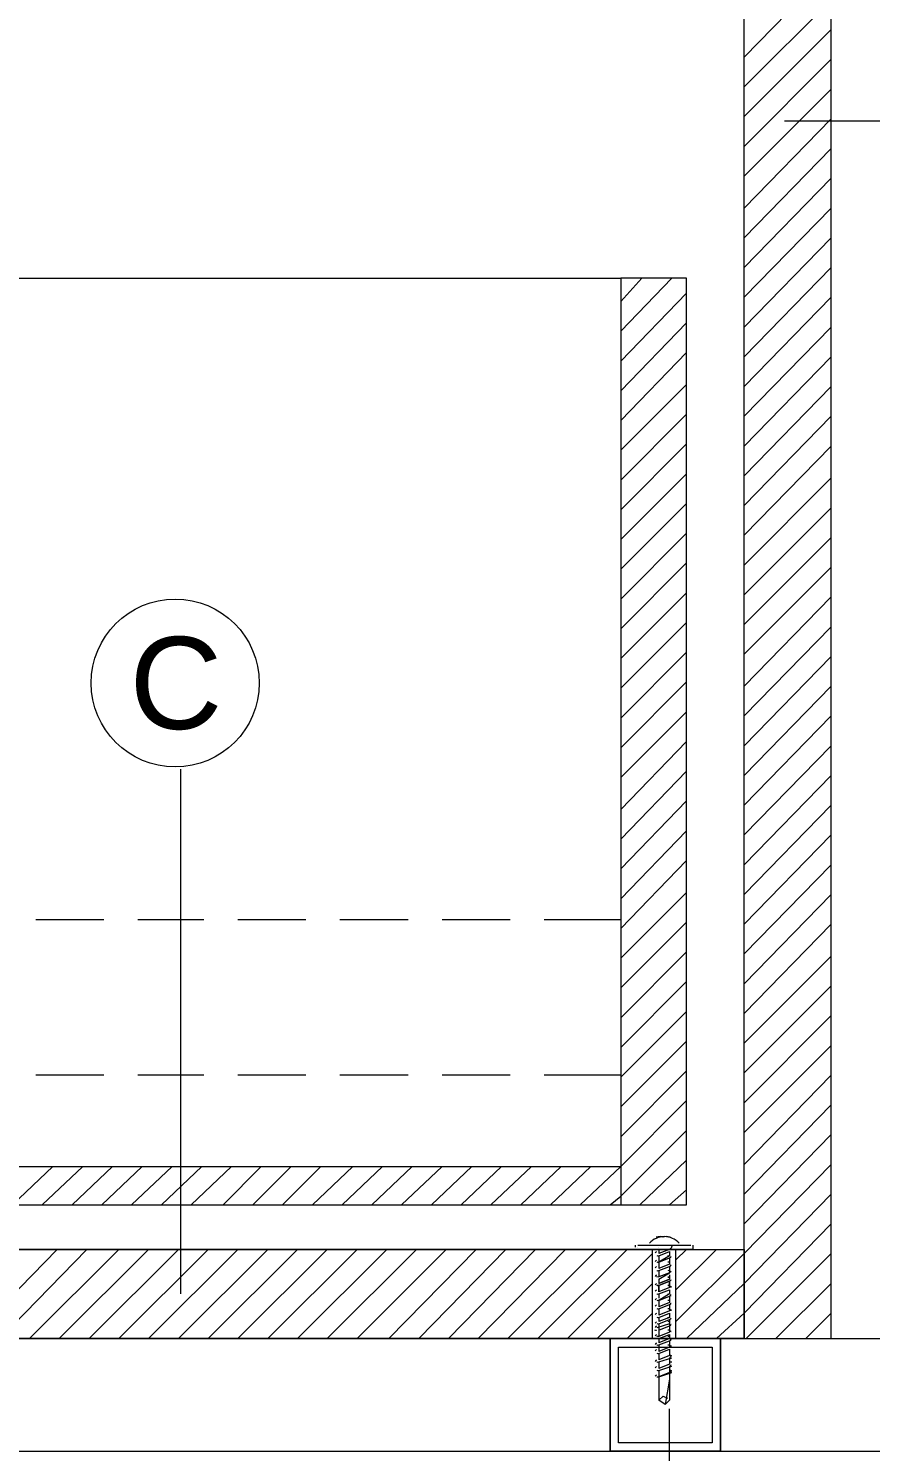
# Model space of a CAD drawing. Header units: inches. Extents: x 0.21 to 4.55, y 0.23 to 3.12.
# Drawn here: x 2.0133 to 2.2029, y 2.1686 to 2.4892 of the extents above; entities that cross this region are included whole.
import ezdxf

# ---------------------------------------------------------------- set-up
doc = ezdxf.new("R2010")
doc.units = ezdxf.units.IN
doc.header["$MEASUREMENT"] = 0
for name, color, linetype in [('PDF_0', 7, 'Continuous'), ('PDF_1', 7, 'Continuous'), ('PDF_COTAS-01', 7, 'Continuous'), ('PDF_TEXTO', 7, 'Continuous')]:
    doc.layers.add(name, color=color, linetype=linetype)
doc.layers.add('PDF_punteadas', color=20, linetype='Continuous', true_color=0xff3f00)
doc.styles.add('PDF Arial', font='arial.ttf')

msp = doc.modelspace()

# ---------------------------------------------------------------- linework, layer by layer
at = {"layer": 'PDF_0', "lineweight": 5}
for points in [[(1.7616648, 2.214130800000001), (2.1743904, 2.214130800000001), (2.1743904, 2.194021200000001), (1.7664528, 2.194021200000001), (2.1940212, 2.194021200000001), (2.1940212, 2.698197600000001)], [(2.1743904, 2.194021200000001), (2.1743904, 2.698197600000001)], [(2.1834876, 2.468373600000001), (2.2122156, 2.468373600000001)], [(1.7616648, 2.224185600000001), (2.1614628, 2.224185600000001), (2.1614628, 2.432942400000001), (2.14662, 2.432942400000001), (2.14662, 2.224185600000001)], [(1.7616648, 2.432942400000001), (2.14662, 2.432942400000001)], [(2.0475084, 2.322339600000001), (2.0475084, 2.204076000000001)], [(1.7616648, 2.232804000000001), (2.14662, 2.232804000000001)], [(2.1499716, 2.214609600000001), (2.1499716, 2.215088400000001)], [(2.1628992, 2.215088400000001), (2.1628992, 2.214130800000001), (2.1504504, 2.214130800000001)], [(2.1504504, 2.215088400000001), (2.1504504, 2.215088400000001)], [(2.1504504, 2.215088400000001), (2.1624204, 2.215088400000001)], [(2.1504504, 2.214609600000001), (2.1504504, 2.214609600000001)], [(2.1552384, 2.214130800000001), (2.1552384, 2.213173200000001)], [(2.1552384, 2.212694400000001), (2.1552384, 2.211258000000001), (2.1552384, 2.209821600000001)], [(2.1576324, 2.214130800000001), (2.1576324, 2.214130800000001)], [(2.1576324, 2.213652000000001), (2.1576324, 2.212694400000001)], [(2.1624204, 2.215088400000001), (2.1624204, 2.215088400000001)], [(2.1552384, 2.209342800000001), (2.1552384, 2.207906400000001)], [(2.1576324, 2.212215600000001), (2.1576324, 2.210779200000001)], [(2.1576324, 2.210300400000001), (2.1576324, 2.208864000000001)], [(2.1552384, 2.207427600000001), (2.1552384, 2.206470000000001)], [(2.1576324, 2.208385200000001), (2.1576324, 2.207427600000001)], [(2.1552384, 2.204076000000001), (2.1552384, 2.203118400000001)], [(2.1576324, 2.205033600000001), (2.1576324, 2.204076000000001)], [(2.1576324, 2.203597200000001), (2.1576324, 2.202160800000001)], [(2.1552384, 2.202639600000001), (2.1552384, 2.201203200000001)], [(2.1552384, 2.200724400000001), (2.1552384, 2.199288000000001)], [(2.1576324, 2.201682000000001), (2.1576324, 2.200245600000001)], [(2.1576324, 2.199766800000001), (2.1576324, 2.198809200000001)], [(2.1552384, 2.198809200000001), (2.1552384, 2.197851600000001)], [(2.1552384, 2.197372800000001), (2.1552384, 2.195936400000001), (2.1552384, 2.194500000000001)], [(2.1576324, 2.198330400000001), (2.1576324, 2.196894000000001), (2.1576324, 2.195457600000001)], [(2.1552384, 2.194021200000001), (2.1552384, 2.193063600000001)], [(2.1576324, 2.194978800000001), (2.1576324, 2.194021200000001)], [(2.1576324, 2.193542400000001), (2.1576324, 2.192106000000001)], [(2.1691236, 2.194021200000001), (2.268714, 2.194021200000001)], [(2.1552384, 2.192584800000001), (2.1552384, 2.191148400000001)], [(2.1552384, 2.190669600000001), (2.1552384, 2.189233200000001)], [(2.1576324, 2.191627200000001), (2.1576324, 2.190190800000001)], [(2.1552384, 2.188754400000001), (2.1552384, 2.187318000000001)], [(2.1552384, 2.186839200000001), (2.1552384, 2.185402800000001), (2.1552384, 2.180136000000001)], [(2.1576324, 2.187796800000001), (2.1576324, 2.186360400000001), (2.1576324, 2.180136000000001), (2.1566748, 2.179178400000001)], [(2.1576324, 2.189712000000001), (2.1576324, 2.188275600000001)], [(2.1576324, 2.184924000000001), (2.1566748, 2.179178400000001), (2.1552384, 2.180136000000001), (2.156196, 2.181093600000001), (2.1571536, 2.180614800000001)], [(2.1576324, 2.150450400000001), (2.1576324, 2.178220800000001)], [(1.9819128, 2.168644800000001), (2.144226, 2.168644800000001)], [(2.1691236, 2.168644800000001), (2.268714, 2.168644800000001)]]:
    msp.add_lwpolyline(points, dxfattribs=at)
for points in [[(1.971858, 2.194021200000001), (2.153802, 2.194021200000001), (2.153802, 2.214130800000001), (1.971858, 2.214130800000001)], [(2.1743904, 2.194021200000001), (2.1590688, 2.194021200000001), (2.1590688, 2.214130800000001), (2.1743904, 2.214130800000001)], [(2.1552384, 2.204554800000001), (2.1552384, 2.205991200000001)], [(2.1576324, 2.205512400000001), (2.1576324, 2.206948800000001)], [(2.144226, 2.168644800000001), (2.1691236, 2.168644800000001), (2.1691236, 2.194021200000001), (2.144226, 2.194021200000001)], [(2.144226, 2.194021200000001), (2.1691236, 2.194021200000001), (2.1691236, 2.168644800000001), (2.144226, 2.168644800000001)], [(2.1461412, 2.192106000000001), (2.1672084, 2.192106000000001), (2.1672084, 2.170560000000001), (2.1461412, 2.170560000000001)]]:
    msp.add_lwpolyline(points, close=True, dxfattribs=at)
msp.add_circle((2.046311401460096, 2.341731001460057), 0.01891259853990418, dxfattribs=at)
msp.add_arc((2.156435397505866, 2.212454996442513), 0.004548603557380246, 42.37974641405398, 137.6202535816863, dxfattribs=at)
at = {"layer": 'PDF_1', "lineweight": 5}
for points in [[(2.154745930260001, 2.212740465348001, 0.1449943824742258), (2.1552384, 2.212694400000001), (2.1576324, 2.213652000000001)], [(2.158111142543262, 2.21483991237601, -0.2895294037846772), (2.1576324, 2.214130800000001), (2.1552384, 2.213173200000001)], [(2.157239204652261, 2.212677737758812, -0.1449943819685258), (2.1576324, 2.212694400000001), (2.1552384, 2.211258000000001), (2.1576324, 2.212215600000001, 0.143728368584016), (2.157998073924858, 2.212546891295453)], [(2.154745930260001, 2.209388865348001, 0.1449943850864514), (2.1552384, 2.209342800000001), (2.1576324, 2.210300400000001, 0.1437283674456631), (2.157998073924091, 2.210631691295943)], [(2.1552384, 2.207427600000001), (2.1576324, 2.208864000000001), (2.1552384, 2.207906400000001, -0.1449943809652939), (2.154745930260001, 2.207952465348001)], [(2.154745930260001, 2.204122065348001, 0.1449943834104916), (2.1552384, 2.204076000000001), (2.1576324, 2.205033600000001)], [(2.157998073924256, 2.205843691295838, -0.1437283692837593), (2.1576324, 2.205512400000001), (2.1552384, 2.204554800000001)], [(2.157239204652102, 2.204059337759537, -0.1449943822953973), (2.1576324, 2.204076000000001), (2.1552384, 2.202639600000001), (2.1576324, 2.203597200000001, 0.1437283687961268), (2.157998073923487, 2.203928491296329)], [(2.154745930260001, 2.200770465348001, 0.14499438476524), (2.1552384, 2.200724400000001), (2.1576324, 2.201682000000001, 0.1437283713654283), (2.157998073923762, 2.202013291296154)], [(2.154745930260001, 2.198855265348001, 0.1449943811297309), (2.1552384, 2.198809200000001), (2.1576324, 2.199766800000001)], [(2.157998073923707, 2.200576891296188, -0.1437283709998462), (2.1576324, 2.200245600000001), (2.1552384, 2.199288000000001)], [(2.154745930260001, 2.197418865348001, 0.1449943812776372), (2.1552384, 2.197372800000001), (2.1576324, 2.198330400000001, 0.1437283705123304), (2.157998073922939, 2.198661691296679)], [(2.157239204651785, 2.198792537760986, -0.1449943833548456), (2.1576324, 2.198809200000001), (2.1552384, 2.197851600000001)], [(2.1552384, 2.195936400000001), (2.1576324, 2.196894000000001, 0.1437283707508352), (2.157998073922885, 2.197225291296715)], [(2.157998073923872, 2.195788891296083, -0.1437283728377586), (2.1576324, 2.195457600000001), (2.1552384, 2.194500000000001, -0.1449943797717083), (2.154745930260001, 2.194546065348001)], [(2.154745930260001, 2.192630865348001, 0.1449943822001308), (2.1552384, 2.192584800000001), (2.1576324, 2.193542400000001, 0.1437283723504851), (2.157998073923104, 2.193873691296574)], [(2.154745930260001, 2.190715665348001, 0.1449943791446306), (2.1552384, 2.190669600000001), (2.1576324, 2.191627200000001)], [(2.15799807392305, 2.192437291296609, -0.1437283719846608), (2.1576324, 2.192106000000001), (2.1552384, 2.191148400000001)], [(2.15812486974, 2.190144734652001, 0.1449943823527266), (2.1576324, 2.190190800000001), (2.1552384, 2.189233200000001)], [(2.154745930260001, 2.188800465348001, 0.1449943845989367), (2.1552384, 2.188754400000001), (2.1581112, 2.189712000000001)], [(2.154745930260001, 2.186885265348001, 0.1449943839895102), (2.1552384, 2.186839200000001), (2.1581112, 2.187796800000001)], [(2.157998073923872, 2.186691691296083, -0.1437283674656547), (2.1576324, 2.186360400000001), (2.1552384, 2.185402800000001), (2.1581112, 2.186360400000001)]]:
    msp.add_lwpolyline(points, format="xyb", dxfattribs=at)
for points in [[(2.1547596, 2.212694400000001), (2.1547596, 2.212694400000001)], [(2.1552384, 2.214609600000001), (2.1552384, 2.214609600000001)], [(2.1552384, 2.214609600000001), (2.1552384, 2.214609600000001)], [(2.1552384, 2.214130800000001), (2.1552384, 2.214130800000001)], [(2.1547596, 2.211258000000001), (2.1547596, 2.211258000000001)], [(2.1547596, 2.209342800000001), (2.1547596, 2.209342800000001)], [(2.1576324, 2.210779200000001), (2.1552384, 2.209821600000001)], [(2.1581112, 2.212215600000001), (2.1581112, 2.212215600000001)], [(2.1581112, 2.210779200000001), (2.1581112, 2.210779200000001)], [(2.1547596, 2.207906400000001), (2.1547596, 2.207906400000001)], [(2.1547596, 2.205991200000001), (2.1547596, 2.205991200000001)], [(2.1547596, 2.205991200000001), (2.1547596, 2.205991200000001)], [(2.1581112, 2.208864000000001), (2.1581112, 2.208864000000001)], [(2.1581112, 2.207427600000001), (2.1581112, 2.207427600000001)], [(2.1581112, 2.207427600000001), (2.1581112, 2.207427600000001)], [(2.1547596, 2.204076000000001), (2.1547596, 2.204076000000001)], [(2.1581112, 2.205512400000001), (2.1581112, 2.205512400000001)], [(2.1581112, 2.203597200000001), (2.1581112, 2.203597200000001)], [(2.1547596, 2.202639600000001), (2.1547596, 2.202639600000001)], [(2.1547596, 2.200724400000001), (2.1547596, 2.200724400000001)], [(2.1576324, 2.202160800000001), (2.1552384, 2.201203200000001)], [(2.1581112, 2.202160800000001), (2.1581112, 2.202160800000001)], [(2.1581112, 2.200245600000001), (2.1581112, 2.200245600000001)], [(2.1547596, 2.199288000000001), (2.1547596, 2.199288000000001)], [(2.1547596, 2.197372800000001), (2.1547596, 2.197372800000001)], [(2.1576324, 2.197372800000001), (2.1547596, 2.196415200000001)], [(2.1581112, 2.198330400000001), (2.1581112, 2.198330400000001)], [(2.1581112, 2.197372800000001), (2.1581112, 2.197372800000001)], [(2.1547596, 2.195936400000001), (2.1547596, 2.195936400000001)], [(2.1547596, 2.194500000000001), (2.1547596, 2.194500000000001)], [(2.1552384, 2.194021200000001), (2.1576324, 2.194978800000001)], [(2.1576324, 2.194021200000001), (2.1552384, 2.193063600000001)], [(2.1581112, 2.195457600000001), (2.1581112, 2.195457600000001)], [(2.1581112, 2.193542400000001), (2.1581112, 2.193542400000001)], [(2.1547596, 2.192584800000001), (2.1547596, 2.192584800000001)], [(2.1547596, 2.190669600000001), (2.1547596, 2.190669600000001)], [(2.1581112, 2.192106000000001), (2.1581112, 2.192106000000001)], [(2.1547596, 2.188754400000001), (2.1547596, 2.188754400000001)], [(2.1547596, 2.186839200000001), (2.1547596, 2.186839200000001)], [(2.1576324, 2.188275600000001), (2.1552384, 2.187318000000001)], [(2.1581112, 2.189712000000001), (2.1581112, 2.189712000000001)], [(2.1581112, 2.188275600000001), (2.1581112, 2.188275600000001)], [(2.1547596, 2.185402800000001), (2.1547596, 2.185402800000001)], [(2.1581112, 2.186360400000001), (2.1581112, 2.186360400000001)]]:
    msp.add_lwpolyline(points, dxfattribs=at)
for points in [[(2.154699046164001, 2.206404361308001, 0.1437283701618595), (2.154393926075651, 2.206138708704224, -0.1437283701618595)], [(2.154745930260001, 2.206037265348001, 0.1449943803614244), (2.155152795347856, 2.20600786224066, -0.1449943803614244)], [(2.15764606974, 2.207860334652001, 0.1449943841202386), (2.157239204651731, 2.207889737761228, -0.1449943841202386)], [(2.157692953836, 2.207014438692001, 0.1437283696493414), (2.15799807392431, 2.207280091295803, -0.1437283696493414)]]:
    msp.add_lwpolyline(points, format="xyb", close=True, dxfattribs=at)
for points in [[(2.1552384, 2.206470000000001), (2.1576324, 2.207427600000001)], [(2.1576324, 2.206948800000001), (2.1552384, 2.205991200000001)]]:
    msp.add_lwpolyline(points, close=True, dxfattribs=at)
for centre, radius, start, end in [((2.155477800000036, 2.214370156004839), 0.002633442798155564, 71.34002849725711, 108.6599715042259), ((2.156914199999938, 2.214370156008048), 0.002633442795146802, 71.34002847288656, 108.659971524532), ((2.154999014710263, 2.212933775134393), 0.0007182268741363155, 114.6864067227475, 147.4024702221552), ((2.154999014716994, 2.211018575127543), 0.000718226883170993, 114.6864069823899, 147.4024700510694), ((2.15499901472408, 2.209582175115882), 0.000718226896725784, 114.6864071075155, 147.4024695719178), ((2.154998993960767, 2.211976134229011), 0.0007181349576976109, 249.3664214615693, 282.3667088071972), ((2.157393006038371, 2.210539865788096), 0.0007181349419943382, 69.36642091624574, 102.3667090322202), ((2.157393006041193, 2.208624665790888), 0.0007181349383866764, 69.36642104842502, 102.3667092998416), ((2.157392985267636, 2.209582224890866), 0.0007182269063156063, 294.6864074832669, 327.4024694745857), ((2.154999014732947, 2.207666975106578), 0.0007182269088829389, 114.6864074402415, 147.4024693276931), ((2.157393006038537, 2.205273065766214), 0.0007181349624135227, 69.36642154380598, 102.3667086712417), ((2.154999014720467, 2.204315375121618), 0.0007182268900047189, 114.6864070367462, 147.4024698021602), ((2.154999014717647, 2.202400175122393), 0.0007182268881230288, 114.6864068581974, 147.4024697330672), ((2.154998993960671, 2.203357734215584), 0.0007181349450984887, 249.3664210912409, 282.3667090440956), ((2.154999014719672, 2.200963775126579), 0.0007182268851657798, 114.6864071444318, 147.4024701013977), ((2.154999014728538, 2.199048575117275), 0.0007182268973223784, 114.6864074770612, 147.4024698571158), ((2.157393006038046, 2.201921465771496), 0.0007181349576430142, 69.36642135861611, 102.3667087232261), ((2.157393006039779, 2.200006265789424), 0.0007181349402549307, 69.36642098396794, 102.3667091646006), ((2.154999014727695, 2.197133375115779), 0.0007182268983291593, 114.6864073661012, 147.4024697203503), ((2.154999014725965, 2.196175775119878), 0.0007182268938822206, 114.6864073772603, 147.4024699214729), ((2.157393006038586, 2.197133465778951), 0.0007181349504769911, 69.36642118933231, 102.3667088926448), ((2.154520193961483, 2.196654534226596), 0.0007181349556901448, 249.3664213401546, 282.3667087926028), ((2.154999014723145, 2.194260575120655), 0.0007182268919993201, 114.6864071987558, 147.4024698524695), ((2.157393006038153, 2.195218265766923), 0.0007181349618860032, 69.36642149520932, 102.366708653408), ((2.157393006039184, 2.193781865769096), 0.0007181349594884104, 69.36642151105296, 102.3667087708803), ((2.154999014732012, 2.192345375111351), 0.0007182269041558861, 114.6864075314644, 147.4024696082556), ((2.154999014710665, 2.190908975135693), 0.000718226873122496, 114.6864067952483, 147.4024703268662), ((2.157393006037662, 2.191866665772205), 0.0007181349571153382, 69.36642131005262, 102.366708705427), ((2.157392985274658, 2.190430224884914), 0.0007182268979753254, 294.6864071726231, 327.4024695728215), ((2.154999014719889, 2.188514975123689), 0.0007182268878814799, 114.686407063877, 147.4024699165324), ((2.154999014716712, 2.187078575127163), 0.000718226883398397, 114.6864069493315, 147.4024700134506), ((2.15739298527182, 2.188515024885711), 0.0007182268998847949, 294.6864073517519, 327.4024696412047), ((2.157871806040209, 2.188036265789533), 0.0007181349400016232, 69.36642101300636, 102.3667091999614), ((2.157871806039575, 2.186121065774717), 0.0007181349540906778, 69.3664213822474, 102.3667088974077), ((2.154999014725579, 2.18516337511786), 0.000718226895554963, 114.6864072820401, 147.4024697692367), ((2.154998993960894, 2.186120934224688), 0.0007181349536967924, 249.366421330472, 282.3667088711012)]:
    msp.add_arc(centre, radius, start, end, dxfattribs=at)
at = {"layer": 'PDF_COTAS-01', "lineweight": 5}
for points in [[(2.1743904, 2.482737600000001), (2.1940212, 2.502847200000001)], [(2.1743904, 2.476034400000001), (2.1940212, 2.495665200000001)], [(2.1743904, 2.469331200000001), (2.1940212, 2.488962000000001)], [(2.1743904, 2.462628000000001), (2.1940212, 2.482258800000001)], [(2.1743904, 2.455924800000001), (2.1940212, 2.475555600000001)], [(2.1743904, 2.448742800000001), (2.1940212, 2.468852400000001)], [(2.1743904, 2.442039600000001), (2.1940212, 2.462149200000001)], [(2.1743904, 2.435336400000001), (2.1940212, 2.455446000000001)], [(2.1743904, 2.428633200000001), (2.1940212, 2.448742800000001)], [(2.1743904, 2.421930000000001), (2.1940212, 2.442039600000001)], [(2.1743904, 2.415226800000001), (2.1940212, 2.435336400000001)], [(2.14662, 2.427675600000001), (2.151408, 2.432942400000001)], [(2.14662, 2.420972400000001), (2.1581112, 2.432942400000001)], [(2.14662, 2.414269200000001), (2.1614628, 2.429590800000001)], [(2.1743904, 2.408523600000001), (2.1940212, 2.428633200000001)], [(2.14662, 2.407566000000001), (2.1614628, 2.422887600000001)], [(2.1743904, 2.401820400000001), (2.1940212, 2.421930000000001)], [(2.14662, 2.400862800000001), (2.1614628, 2.416184400000001)], [(2.1743904, 2.395117200000001), (2.1940212, 2.415226800000001)], [(2.14662, 2.394159600000001), (2.1614628, 2.409002400000001)], [(2.1743904, 2.388414000000001), (2.1940212, 2.408523600000001)], [(2.14662, 2.387456400000001), (2.1614628, 2.402299200000001)], [(2.1743904, 2.381710800000001), (2.1940212, 2.401820400000001)], [(2.14662, 2.380753200000001), (2.1614628, 2.395596000000001)], [(2.1743904, 2.375007600000001), (2.1940212, 2.395117200000001)], [(2.14662, 2.374050000000001), (2.1614628, 2.388892800000001)], [(2.1743904, 2.368304400000001), (2.1940212, 2.387935200000001)], [(2.14662, 2.367346800000001), (2.1614628, 2.382189600000001)], [(2.1743904, 2.361601200000001), (2.1940212, 2.381232000000001)], [(2.14662, 2.360643600000001), (2.1614628, 2.375486400000001)], [(2.1743904, 2.354898000000001), (2.1940212, 2.374528800000001)], [(2.14662, 2.353940400000001), (2.1614628, 2.368783200000001)], [(2.1743904, 2.348194800000001), (2.1940212, 2.367825600000001)], [(2.14662, 2.347237200000001), (2.1614628, 2.362080000000001)], [(2.1743904, 2.341012800000001), (2.1940212, 2.361122400000001)], [(2.14662, 2.340534000000001), (2.1614628, 2.355376800000001)], [(2.1743904, 2.334309600000001), (2.1940212, 2.354419200000001)], [(2.14662, 2.333830800000001), (2.1614628, 2.348673600000001)], [(2.1743904, 2.327606400000001), (2.1940212, 2.347716000000001)], [(2.14662, 2.327127600000001), (2.1614628, 2.341970400000001)], [(2.1743904, 2.320903200000001), (2.1940212, 2.341012800000001)], [(2.14662, 2.320424400000001), (2.1614628, 2.335267200000001)], [(2.1743904, 2.314200000000001), (2.1940212, 2.334309600000001)], [(2.14662, 2.313242400000001), (2.1614628, 2.328564000000001)], [(2.1743904, 2.307496800000001), (2.1940212, 2.327606400000001)], [(2.14662, 2.306539200000001), (2.1614628, 2.321860800000001)], [(2.1743904, 2.300793600000001), (2.1940212, 2.320903200000001)], [(2.14662, 2.299836000000001), (2.1614628, 2.315157600000001)], [(2.1743904, 2.294090400000001), (2.1940212, 2.314200000000001)], [(2.14662, 2.293132800000001), (2.1614628, 2.308454400000001)], [(2.1743904, 2.287387200000001), (2.1940212, 2.307496800000001)], [(2.14662, 2.286429600000001), (2.1614628, 2.301751200000001)], [(2.1743904, 2.280684000000001), (2.1940212, 2.300793600000001)], [(2.14662, 2.279726400000001), (2.1614628, 2.294569200000001)], [(2.1743904, 2.273980800000001), (2.1940212, 2.294090400000001)], [(2.14662, 2.273023200000001), (2.1614628, 2.287866000000001)], [(2.1743904, 2.267277600000001), (2.1940212, 2.287387200000001)], [(2.14662, 2.266320000000001), (2.1614628, 2.281162800000001)], [(2.1743904, 2.260574400000001), (2.1940212, 2.280205200000001)], [(2.14662, 2.259616800000001), (2.1614628, 2.274459600000001)], [(2.1743904, 2.253871200000001), (2.1940212, 2.273502000000001)], [(2.14662, 2.252913600000001), (2.1614628, 2.267756400000001)], [(2.1743904, 2.247168000000001), (2.1940212, 2.266798800000001)], [(2.14662, 2.246210400000001), (2.1614628, 2.261053200000001)], [(2.1743904, 2.240464800000001), (2.1940212, 2.260095600000001)], [(2.14662, 2.239507200000001), (2.1614628, 2.254350000000001)], [(2.1743904, 2.233282800000001), (2.1940212, 2.253392400000001)], [(2.1375228, 2.224185600000001), (2.14662, 2.232804000000001), (2.1614628, 2.247646800000001)], [(2.1743904, 2.226579600000001), (2.1940212, 2.246689200000001)], [(2.144226, 2.224185600000001), (2.14662, 2.226100800000001), (2.1614628, 2.240943600000001)], [(2.1743904, 2.219876400000001), (2.1940212, 2.239986000000001)], [(2.0096832, 2.224185600000001), (2.0187804, 2.232804000000001)], [(2.0163864, 2.224185600000001), (2.0254836, 2.232804000000001)], [(2.0230896, 2.224185600000001), (2.0321868, 2.232804000000001)], [(2.0297928, 2.224185600000001), (2.03889, 2.232804000000001)], [(2.036496, 2.224185600000001), (2.0455932, 2.232804000000001)], [(2.0431992, 2.224185600000001), (2.0522964, 2.232804000000001)], [(2.0499024, 2.224185600000001), (2.0589996, 2.232804000000001)], [(2.0570844, 2.224185600000001), (2.0657028, 2.232804000000001)], [(2.0637876, 2.224185600000001), (2.072406, 2.232804000000001)], [(2.0704908, 2.224185600000001), (2.0791092, 2.232804000000001)], [(2.077194, 2.224185600000001), (2.0862912, 2.232804000000001)], [(2.0838972, 2.224185600000001), (2.0929944, 2.232804000000001)], [(2.0906004, 2.224185600000001), (2.0996976, 2.232804000000001)], [(2.0973036, 2.224185600000001), (2.1064008, 2.232804000000001)], [(2.1040068, 2.224185600000001), (2.113104, 2.232804000000001)], [(2.11071, 2.224185600000001), (2.1198072, 2.232804000000001)], [(2.1174132, 2.224185600000001), (2.1265104, 2.232804000000001)], [(2.1241164, 2.224185600000001), (2.1332136, 2.232804000000001)], [(2.1308196, 2.224185600000001), (2.1399168, 2.232804000000001)], [(2.1509292, 2.224185600000001), (2.1614628, 2.234240400000001)], [(2.1590688, 2.197851600000001), (2.1743904, 2.213173200000001), (2.1940212, 2.233282800000001)], [(2.1576324, 2.224185600000001), (2.1614628, 2.227537200000001)], [(2.1614628, 2.194021200000001), (2.1743904, 2.206470000000001), (2.1940212, 2.226579600000001)], [(2.168166, 2.194021200000001), (2.1743904, 2.199766800000001), (2.1940212, 2.219876400000001)], [(2.0001072, 2.194021200000001), (2.019738, 2.214130800000001)], [(2.0068104, 2.194021200000001), (2.0264412, 2.214130800000001)], [(2.0135136, 2.194021200000001), (2.0336232, 2.214130800000001)], [(2.0202168, 2.194021200000001), (2.0403264, 2.214130800000001)], [(2.02692, 2.194021200000001), (2.0470296, 2.214130800000001)], [(2.0336232, 2.194021200000001), (2.0537328, 2.214130800000001)], [(2.0403264, 2.194021200000001), (2.060436, 2.214130800000001)], [(2.0470296, 2.194021200000001), (2.0671392, 2.214130800000001)], [(2.0537328, 2.194021200000001), (2.0738424, 2.214130800000001)], [(2.060436, 2.194021200000001), (2.0805456, 2.214130800000001)], [(2.0671392, 2.194021200000001), (2.0872488, 2.214130800000001)], [(2.0738424, 2.194021200000001), (2.093952, 2.214130800000001)], [(2.0805456, 2.194021200000001), (2.1006552, 2.214130800000001)], [(2.0872488, 2.194021200000001), (2.1073584, 2.214130800000001)], [(2.0944308, 2.194021200000001), (2.1140616, 2.214130800000001)], [(2.101134, 2.194021200000001), (2.1207648, 2.214130800000001)], [(2.1078372, 2.194021200000001), (2.127468, 2.214130800000001)], [(2.1145404, 2.194021200000001), (2.1341712, 2.214130800000001)], [(2.1212436, 2.194021200000001), (2.1413532, 2.214130800000001)], [(2.1279468, 2.194021200000001), (2.1480564, 2.214130800000001)], [(2.13465, 2.194021200000001), (2.153802, 2.213173200000001)], [(2.1590688, 2.211736800000001), (2.1614628, 2.214130800000001)], [(2.1590688, 2.205033600000001), (2.168166, 2.214130800000001)], [(2.1748692, 2.194021200000001), (2.1940212, 2.213173200000001)], [(2.1413532, 2.194021200000001), (2.153802, 2.206470000000001)], [(2.1815724, 2.194021200000001), (2.1940212, 2.206470000000001)], [(2.1480564, 2.194021200000001), (2.153802, 2.199766800000001)], [(2.1882756, 2.194021200000001), (2.1940212, 2.199766800000001)]]:
    msp.add_lwpolyline(points, dxfattribs=at)
at = {"layer": 'PDF_punteadas', "lineweight": 5}
for points in [[(2.0302716, 2.288344800000001), (2.01495, 2.288344800000001)], [(2.0527752, 2.288344800000001), (2.0379324, 2.288344800000001)], [(2.0757576, 2.288344800000001), (2.060436, 2.288344800000001)], [(2.09874, 2.288344800000001), (2.0834184, 2.288344800000001)], [(2.1217224, 2.288344800000001), (2.1064008, 2.288344800000001)], [(2.14662, 2.288344800000001), (2.1293832, 2.288344800000001)], [(2.0302716, 2.253392400000001), (2.01495, 2.253392400000001)], [(2.0527752, 2.253392400000001), (2.0379324, 2.253392400000001)], [(2.0757576, 2.253392400000001), (2.060436, 2.253392400000001)], [(2.09874, 2.253392400000001), (2.0834184, 2.253392400000001)], [(2.1217224, 2.253392400000001), (2.1064008, 2.253392400000001)], [(2.14662, 2.253392400000001), (2.1293832, 2.253392400000001)]]:
    msp.add_lwpolyline(points, dxfattribs=at)

# ---------------------------------------------------------------- texts
at = {"layer": 'PDF_TEXTO', "insert": (2.036017200000001, 2.33108317650879), "char_height": 0.02073648152460938, "attachment_point": 7, "style": 'PDF Arial'}
msp.add_mtext('C', dxfattribs=at)

doc.saveas('drawing.dxf')
